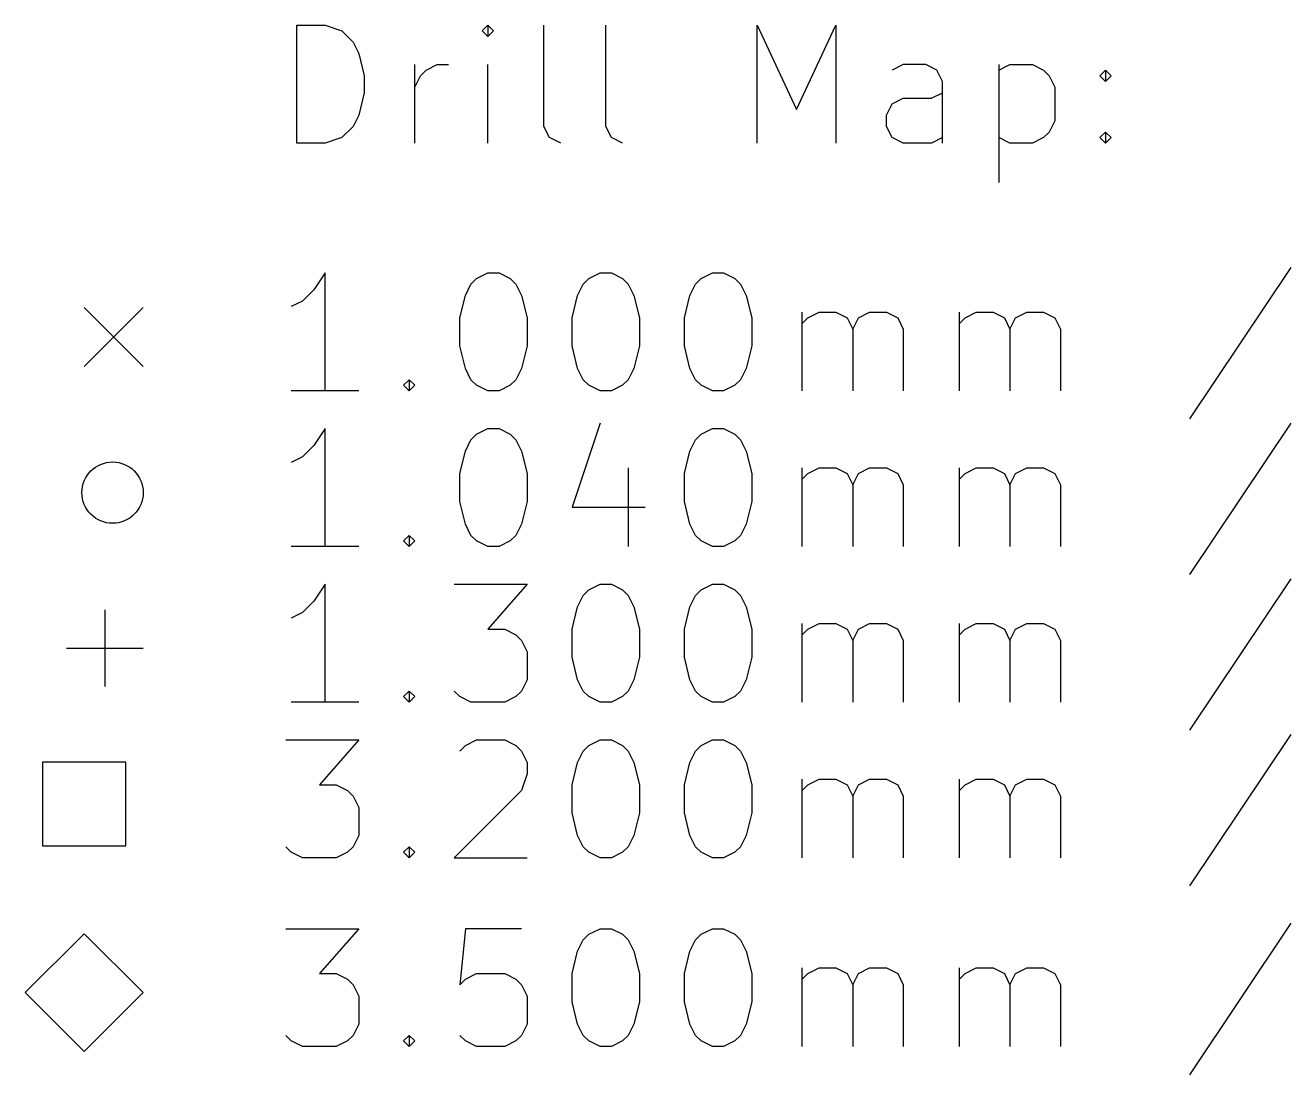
# Model space of a CAD drawing. Extents: x -2 to 92, y -19 to 92.
# Drawn here: x -2.1 to 19.36, y -19.01 to -1.21 of the extents above; entities that cross this region are included whole.
import ezdxf

# ---------------------------------------------------------------- set-up
doc = ezdxf.new("R2010")
doc.units = 0
doc.layers.add('BLACK', color=7, linetype='CONTINUOUS')

msp = doc.modelspace()

# ---------------------------------------------------------------- linework, layer by layer
at = {"layer": 'BLACK', "linetype": 'CONTINUOUS'}
for p, q in [((2.507768, -3.214838), (2.507768, -1.214838)), ((2.507768, -1.214838), (2.983958, -1.214838)), ((2.983958, -1.214838), (3.269673, -1.310076)), ((5.745863, -1.214838), (5.650625, -1.310076)), ((5.841101, -1.310076), (5.745863, -1.214838)), ((5.745863, -1.214838), (5.745863, -1.405314)), ((6.698244, -2.929123), (6.698244, -1.214838)), ((7.745863, -2.929123), (7.745863, -1.214838)), ((10.317292, -3.214838), (10.317292, -1.214838)), ((10.317292, -1.214838), (10.983959, -2.643409)), ((10.983959, -2.643409), (11.650625, -1.214838)), ((11.650625, -1.214838), (11.650625, -3.214838)), ((3.269673, -1.310076), (3.460149, -1.500552)), ((3.460149, -1.500552), (3.555387, -1.691028)), ((5.650625, -1.310076), (5.745863, -1.405314)), ((5.745863, -1.405314), (5.841101, -1.310076)), ((3.555387, -1.691028), (3.650625, -2.07198)), ((4.507768, -3.214838), (4.507768, -1.881504)), ((4.698244, -1.976742), (4.88872, -1.881504)), ((4.88872, -1.881504), (5.079197, -1.881504)), ((5.745863, -3.214838), (5.745863, -1.881504)), ((12.793482, -1.881504), (12.603006, -1.976742)), ((13.174435, -1.881504), (12.793482, -1.881504)), ((13.364911, -1.976742), (13.174435, -1.881504)), ((14.41253, -1.881504), (14.41253, -3.881504)), ((14.41253, -1.976742), (14.603006, -1.881504)), ((14.603006, -1.881504), (14.983959, -1.881504)), ((14.983959, -1.881504), (15.174435, -1.976742)), ((3.650625, -2.07198), (3.650625, -2.357695)), ((4.507768, -2.262457), (4.603006, -2.07198)), ((4.603006, -2.07198), (4.698244, -1.976742)), ((13.460149, -2.167219), (13.364911, -1.976742)), ((15.174435, -1.976742), (15.269673, -2.07198)), ((15.269673, -2.07198), (15.364911, -2.262457)), ((16.126816, -2.07198), (16.222054, -1.976742)), ((16.222054, -2.167219), (16.126816, -2.07198)), ((16.222054, -1.976742), (16.317292, -2.07198)), ((16.222054, -1.976742), (16.222054, -2.167219)), ((16.317292, -2.07198), (16.222054, -2.167219)), ((3.650625, -2.357695), (3.555387, -2.738647)), ((13.269673, -2.452933), (13.460149, -2.357695)), ((13.460149, -3.214838), (13.460149, -2.167219)), ((15.364911, -2.262457), (15.364911, -2.833885)), ((12.507768, -2.738647), (12.603006, -2.548171)), ((12.603006, -2.548171), (12.793482, -2.452933)), ((12.793482, -2.452933), (13.269673, -2.452933)), ((3.555387, -2.738647), (3.460149, -2.929123)), ((12.507768, -2.929123), (12.507768, -2.738647)), ((3.460149, -2.929123), (3.269673, -3.1196)), ((6.793482, -3.1196), (6.698244, -2.929123)), ((7.841101, -3.1196), (7.745863, -2.929123)), ((12.603006, -3.1196), (12.507768, -2.929123)), ((15.364911, -2.833885), (15.269673, -3.024361)), ((2.983958, -3.214838), (2.507768, -3.214838)), ((3.269673, -3.1196), (2.983958, -3.214838)), ((6.983958, -3.214838), (6.793482, -3.1196)), ((8.031577, -3.214838), (7.841101, -3.1196)), ((12.793482, -3.214838), (12.603006, -3.1196)), ((13.269673, -3.214838), (12.793482, -3.214838)), ((13.460149, -3.1196), (13.269673, -3.214838)), ((14.603006, -3.214838), (14.41253, -3.1196)), ((14.983959, -3.214838), (14.603006, -3.214838)), ((15.174435, -3.1196), (14.983959, -3.214838)), ((15.269673, -3.024361), (15.174435, -3.1196)), ((16.126816, -3.1196), (16.222054, -3.024361)), ((16.222054, -3.214838), (16.126816, -3.1196)), ((16.222054, -3.024361), (16.317292, -3.1196)), ((16.222054, -3.024361), (16.222054, -3.214838)), ((16.317292, -3.1196), (16.222054, -3.214838)), ((19.364912, -5.3196), (17.650627, -7.891028)), ((2.983958, -5.414838), (2.793482, -5.700552)), ((2.983958, -7.414838), (2.983958, -5.414838)), ((5.460149, -5.605314), (5.555387, -5.510076)), ((5.555387, -5.510076), (5.745863, -5.414838)), ((5.745863, -5.414838), (5.93634, -5.414838)), ((5.93634, -5.414838), (6.126816, -5.510076)), ((6.126816, -5.510076), (6.222054, -5.605314)), ((7.364911, -5.605314), (7.460149, -5.510076)), ((7.460149, -5.510076), (7.650625, -5.414838)), ((7.650625, -5.414838), (7.841102, -5.414838)), ((7.841102, -5.414838), (8.031578, -5.510076)), ((8.031578, -5.510076), (8.126816, -5.605314)), ((9.269673, -5.605314), (9.364911, -5.510076)), ((9.364911, -5.510076), (9.555387, -5.414838)), ((9.555387, -5.414838), (9.745864, -5.414838)), ((9.745864, -5.414838), (9.93634, -5.510076)), ((9.93634, -5.510076), (10.031578, -5.605314)), ((2.793482, -5.700552), (2.603006, -5.891028)), ((5.364911, -5.79579), (5.460149, -5.605314)), ((6.222054, -5.605314), (6.317292, -5.79579)), ((7.269673, -5.79579), (7.364911, -5.605314)), ((8.126816, -5.605314), (8.222054, -5.79579)), ((9.174435, -5.79579), (9.269673, -5.605314)), ((10.031578, -5.605314), (10.126816, -5.79579)), ((-1.1, -6), (-0.1, -7)), ((-0.1, -6), (-1.1, -7)), ((2.603006, -5.891028), (2.41253, -5.986266)), ((5.269673, -6.176742), (5.364911, -5.79579)), ((6.317292, -5.79579), (6.41253, -6.176742)), ((7.174435, -6.176742), (7.269673, -5.79579)), ((8.222054, -5.79579), (8.317292, -6.176742)), ((9.079197, -6.176742), (9.174435, -5.79579)), ((10.126816, -5.79579), (10.222054, -6.176742)), ((5.269673, -6.652933), (5.269673, -6.176742)), ((6.41253, -6.176742), (6.41253, -6.652933)), ((7.174435, -6.652933), (7.174435, -6.176742)), ((8.317292, -6.176742), (8.317292, -6.652933)), ((9.079197, -6.652933), (9.079197, -6.176742)), ((10.222054, -6.176742), (10.222054, -6.652933)), ((11.079197, -7.414838), (11.079197, -6.081504)), ((11.079197, -6.27198), (11.174435, -6.176742)), ((11.174435, -6.176742), (11.364911, -6.081504)), ((11.364911, -6.081504), (11.650626, -6.081504)), ((11.650626, -6.081504), (11.841102, -6.176742)), ((11.841102, -6.176742), (11.93634, -6.367219)), ((11.93634, -6.367219), (12.031578, -6.176742)), ((12.031578, -6.176742), (12.222054, -6.081504)), ((12.222054, -6.081504), (12.507768, -6.081504)), ((12.507768, -6.081504), (12.698245, -6.176742)), ((12.698245, -6.176742), (12.793483, -6.367219)), ((13.745864, -7.414838), (13.745864, -6.081504)), ((13.745864, -6.27198), (13.841102, -6.176742)), ((13.841102, -6.176742), (14.031578, -6.081504)), ((14.031578, -6.081504), (14.317293, -6.081504)), ((14.317293, -6.081504), (14.507769, -6.176742)), ((14.507769, -6.176742), (14.603007, -6.367219)), ((14.603007, -6.367219), (14.698245, -6.176742)), ((14.698245, -6.176742), (14.888721, -6.081504)), ((14.888721, -6.081504), (15.174435, -6.081504)), ((15.174435, -6.081504), (15.364912, -6.176742)), ((15.364912, -6.176742), (15.46015, -6.367219)), ((11.93634, -6.367219), (11.93634, -7.414838)), ((12.793483, -6.367219), (12.793483, -7.414838)), ((14.603007, -6.367219), (14.603007, -7.414838)), ((15.46015, -6.367219), (15.46015, -7.414838)), ((5.364911, -7.033885), (5.269673, -6.652933)), ((6.41253, -6.652933), (6.317292, -7.033885)), ((7.269673, -7.033885), (7.174435, -6.652933)), ((8.317292, -6.652933), (8.222054, -7.033885)), ((9.174435, -7.033885), (9.079197, -6.652933)), ((10.222054, -6.652933), (10.126816, -7.033885)), ((5.460149, -7.224361), (5.364911, -7.033885)), ((6.317292, -7.033885), (6.222054, -7.224361)), ((7.364911, -7.224361), (7.269673, -7.033885)), ((8.222054, -7.033885), (8.126816, -7.224361)), ((9.269673, -7.224361), (9.174435, -7.033885)), ((10.126816, -7.033885), (10.031578, -7.224361)), ((4.317292, -7.3196), (4.41253, -7.224361)), ((4.41253, -7.224361), (4.507768, -7.3196)), ((4.41253, -7.224361), (4.41253, -7.414838)), ((5.555387, -7.3196), (5.460149, -7.224361)), ((6.222054, -7.224361), (6.126816, -7.3196)), ((7.460149, -7.3196), (7.364911, -7.224361)), ((8.126816, -7.224361), (8.031578, -7.3196)), ((9.364911, -7.3196), (9.269673, -7.224361)), ((10.031578, -7.224361), (9.93634, -7.3196)), ((3.555387, -7.414838), (2.41253, -7.414838)), ((4.41253, -7.414838), (4.317292, -7.3196)), ((4.507768, -7.3196), (4.41253, -7.414838)), ((5.745863, -7.414838), (5.555387, -7.3196)), ((5.93634, -7.414838), (5.745863, -7.414838)), ((6.126816, -7.3196), (5.93634, -7.414838)), ((7.650625, -7.414838), (7.460149, -7.3196)), ((7.841102, -7.414838), (7.650625, -7.414838)), ((8.031578, -7.3196), (7.841102, -7.414838)), ((9.555387, -7.414838), (9.364911, -7.3196)), ((9.745864, -7.414838), (9.555387, -7.414838)), ((9.93634, -7.3196), (9.745864, -7.414838)), ((2.983958, -8.054838), (2.793482, -8.340552)), ((2.983958, -10.054838), (2.983958, -8.054838)), ((5.460149, -8.245314), (5.555387, -8.150076)), ((5.555387, -8.150076), (5.745863, -8.054838)), ((5.745863, -8.054838), (5.93634, -8.054838)), ((5.93634, -8.054838), (6.126816, -8.150076)), ((6.126816, -8.150076), (6.222054, -8.245314)), ((7.650625, -7.9596), (7.174435, -9.388171)), ((9.269673, -8.245314), (9.364911, -8.150076)), ((9.364911, -8.150076), (9.555387, -8.054838)), ((9.555387, -8.054838), (9.745864, -8.054838)), ((9.745864, -8.054838), (9.93634, -8.150076)), ((9.93634, -8.150076), (10.031578, -8.245314)), ((19.364912, -7.9596), (17.650627, -10.531028)), ((2.793482, -8.340552), (2.603006, -8.531028)), ((5.364911, -8.43579), (5.460149, -8.245314)), ((6.222054, -8.245314), (6.317292, -8.43579)), ((9.174435, -8.43579), (9.269673, -8.245314)), ((10.031578, -8.245314), (10.126816, -8.43579)), ((2.603006, -8.531028), (2.41253, -8.626266)), ((5.269673, -8.816742), (5.364911, -8.43579)), ((6.317292, -8.43579), (6.41253, -8.816742)), ((9.079197, -8.816742), (9.174435, -8.43579)), ((10.126816, -8.43579), (10.222054, -8.816742)), ((8.126816, -8.721504), (8.126816, -10.054838)), ((11.079197, -10.054838), (11.079197, -8.721504)), ((11.174435, -8.816742), (11.364911, -8.721504)), ((11.364911, -8.721504), (11.650626, -8.721504)), ((11.650626, -8.721504), (11.841102, -8.816742)), ((12.031578, -8.816742), (12.222054, -8.721504)), ((12.222054, -8.721504), (12.507768, -8.721504)), ((12.507768, -8.721504), (12.698245, -8.816742)), ((13.745864, -10.054838), (13.745864, -8.721504)), ((13.841102, -8.816742), (14.031578, -8.721504)), ((14.031578, -8.721504), (14.317293, -8.721504)), ((14.317293, -8.721504), (14.507769, -8.816742)), ((14.698245, -8.816742), (14.888721, -8.721504)), ((14.888721, -8.721504), (15.174435, -8.721504)), ((15.174435, -8.721504), (15.364912, -8.816742)), ((5.269673, -9.292933), (5.269673, -8.816742)), ((6.41253, -8.816742), (6.41253, -9.292933)), ((9.079197, -9.292933), (9.079197, -8.816742)), ((10.222054, -8.816742), (10.222054, -9.292933)), ((11.079197, -8.91198), (11.174435, -8.816742)), ((11.841102, -8.816742), (11.93634, -9.007219)), ((11.93634, -9.007219), (12.031578, -8.816742)), ((11.93634, -9.007219), (11.93634, -10.054838)), ((12.698245, -8.816742), (12.793483, -9.007219)), ((12.793483, -9.007219), (12.793483, -10.054838)), ((13.745864, -8.91198), (13.841102, -8.816742)), ((14.507769, -8.816742), (14.603007, -9.007219)), ((14.603007, -9.007219), (14.698245, -8.816742)), ((14.603007, -9.007219), (14.603007, -10.054838)), ((15.364912, -8.816742), (15.46015, -9.007219)), ((15.46015, -9.007219), (15.46015, -10.054838)), ((5.364911, -9.673885), (5.269673, -9.292933)), ((6.41253, -9.292933), (6.317292, -9.673885)), ((7.174435, -9.388171), (8.41253, -9.388171)), ((9.174435, -9.673885), (9.079197, -9.292933)), ((10.222054, -9.292933), (10.126816, -9.673885)), ((4.317292, -9.9596), (4.41253, -9.864361)), ((4.41253, -9.864361), (4.507768, -9.9596)), ((4.41253, -9.864361), (4.41253, -10.054838)), ((5.460149, -9.864361), (5.364911, -9.673885)), ((5.555387, -9.9596), (5.460149, -9.864361)), ((6.222054, -9.864361), (6.126816, -9.9596)), ((6.317292, -9.673885), (6.222054, -9.864361)), ((9.269673, -9.864361), (9.174435, -9.673885)), ((9.364911, -9.9596), (9.269673, -9.864361)), ((10.031578, -9.864361), (9.93634, -9.9596)), ((10.126816, -9.673885), (10.031578, -9.864361)), ((3.555387, -10.054838), (2.41253, -10.054838)), ((4.41253, -10.054838), (4.317292, -9.9596)), ((4.507768, -9.9596), (4.41253, -10.054838)), ((5.745863, -10.054838), (5.555387, -9.9596)), ((5.93634, -10.054838), (5.745863, -10.054838)), ((6.126816, -9.9596), (5.93634, -10.054838)), ((9.555387, -10.054838), (9.364911, -9.9596)), ((9.745864, -10.054838), (9.555387, -10.054838)), ((9.93634, -9.9596), (9.745864, -10.054838)), ((2.983958, -10.694838), (2.793482, -10.980552)), ((2.983958, -12.694838), (2.983958, -10.694838)), ((5.174435, -10.694838), (6.41253, -10.694838)), ((6.41253, -10.694838), (5.745863, -11.456742)), ((7.460149, -10.790076), (7.650625, -10.694838)), ((7.650625, -10.694838), (7.841102, -10.694838)), ((7.841102, -10.694838), (8.031578, -10.790076)), ((9.364911, -10.790076), (9.555387, -10.694838)), ((9.555387, -10.694838), (9.745864, -10.694838)), ((9.745864, -10.694838), (9.93634, -10.790076)), ((19.364912, -10.5996), (17.650627, -13.171028)), ((7.269673, -11.07579), (7.364911, -10.885314)), ((7.364911, -10.885314), (7.460149, -10.790076)), ((8.031578, -10.790076), (8.126816, -10.885314)), ((8.126816, -10.885314), (8.222054, -11.07579)), ((9.174435, -11.07579), (9.269673, -10.885314)), ((9.269673, -10.885314), (9.364911, -10.790076)), ((9.93634, -10.790076), (10.031578, -10.885314)), ((10.031578, -10.885314), (10.126816, -11.07579)), ((-0.75, -11.13), (-0.75, -12.43)), ((2.793482, -10.980552), (2.603006, -11.171028)), ((7.174435, -11.456742), (7.269673, -11.07579)), ((8.222054, -11.07579), (8.317292, -11.456742)), ((9.079197, -11.456742), (9.174435, -11.07579)), ((10.126816, -11.07579), (10.222054, -11.456742)), ((2.603006, -11.171028), (2.41253, -11.266266)), ((11.079197, -12.694838), (11.079197, -11.361504)), ((11.174435, -11.456742), (11.364911, -11.361504)), ((11.364911, -11.361504), (11.650626, -11.361504)), ((11.650626, -11.361504), (11.841102, -11.456742)), ((12.031578, -11.456742), (12.222054, -11.361504)), ((12.222054, -11.361504), (12.507768, -11.361504)), ((12.507768, -11.361504), (12.698245, -11.456742)), ((13.745864, -12.694838), (13.745864, -11.361504)), ((13.841102, -11.456742), (14.031578, -11.361504)), ((14.031578, -11.361504), (14.317293, -11.361504)), ((14.317293, -11.361504), (14.507769, -11.456742)), ((14.698245, -11.456742), (14.888721, -11.361504)), ((14.888721, -11.361504), (15.174435, -11.361504)), ((15.174435, -11.361504), (15.364912, -11.456742)), ((5.745863, -11.456742), (6.031578, -11.456742)), ((6.031578, -11.456742), (6.222054, -11.55198)), ((6.222054, -11.55198), (6.317292, -11.647219)), ((7.174435, -11.932933), (7.174435, -11.456742)), ((8.317292, -11.456742), (8.317292, -11.932933)), ((9.079197, -11.932933), (9.079197, -11.456742)), ((10.222054, -11.456742), (10.222054, -11.932933)), ((11.079197, -11.55198), (11.174435, -11.456742)), ((11.841102, -11.456742), (11.93634, -11.647219)), ((11.93634, -11.647219), (12.031578, -11.456742)), ((12.698245, -11.456742), (12.793483, -11.647219)), ((13.745864, -11.55198), (13.841102, -11.456742)), ((14.507769, -11.456742), (14.603007, -11.647219)), ((14.603007, -11.647219), (14.698245, -11.456742)), ((15.364912, -11.456742), (15.46015, -11.647219)), ((-1.4, -11.78), (-0.1, -11.78)), ((6.317292, -11.647219), (6.41253, -11.837695)), ((11.93634, -11.647219), (11.93634, -12.694838)), ((12.793483, -11.647219), (12.793483, -12.694838)), ((14.603007, -11.647219), (14.603007, -12.694838)), ((15.46015, -11.647219), (15.46015, -12.694838)), ((6.41253, -11.837695), (6.41253, -12.313885)), ((7.269673, -12.313885), (7.174435, -11.932933)), ((8.317292, -11.932933), (8.222054, -12.313885)), ((9.174435, -12.313885), (9.079197, -11.932933)), ((10.222054, -11.932933), (10.126816, -12.313885)), ((6.41253, -12.313885), (6.317292, -12.504361)), ((7.364911, -12.504361), (7.269673, -12.313885)), ((8.222054, -12.313885), (8.126816, -12.504361)), ((9.269673, -12.504361), (9.174435, -12.313885)), ((10.126816, -12.313885), (10.031578, -12.504361)), ((4.317292, -12.5996), (4.41253, -12.504361)), ((4.41253, -12.694838), (4.317292, -12.5996)), ((4.41253, -12.504361), (4.507768, -12.5996)), ((4.41253, -12.504361), (4.41253, -12.694838)), ((4.507768, -12.5996), (4.41253, -12.694838)), ((5.269673, -12.5996), (5.174435, -12.504361)), ((5.460149, -12.694838), (5.269673, -12.5996)), ((6.222054, -12.5996), (6.031578, -12.694838)), ((6.317292, -12.504361), (6.222054, -12.5996)), ((7.460149, -12.5996), (7.364911, -12.504361)), ((7.650625, -12.694838), (7.460149, -12.5996)), ((8.031578, -12.5996), (7.841102, -12.694838)), ((8.126816, -12.504361), (8.031578, -12.5996)), ((9.364911, -12.5996), (9.269673, -12.504361)), ((9.555387, -12.694838), (9.364911, -12.5996)), ((9.93634, -12.5996), (9.745864, -12.694838)), ((10.031578, -12.504361), (9.93634, -12.5996)), ((3.555387, -12.694838), (2.41253, -12.694838)), ((6.031578, -12.694838), (5.460149, -12.694838)), ((7.841102, -12.694838), (7.650625, -12.694838)), ((9.745864, -12.694838), (9.555387, -12.694838)), ((19.364912, -13.2396), (17.650627, -15.811028)), ((2.317292, -13.334838), (3.555387, -13.334838)), ((3.555387, -13.334838), (2.88872, -14.096742)), ((5.269673, -13.525314), (5.364911, -13.430076)), ((5.364911, -13.430076), (5.555387, -13.334838)), ((5.555387, -13.334838), (6.031578, -13.334838)), ((6.031578, -13.334838), (6.222054, -13.430076)), ((6.222054, -13.430076), (6.317292, -13.525314)), ((7.364911, -13.525314), (7.460149, -13.430076)), ((7.460149, -13.430076), (7.650625, -13.334838)), ((7.650625, -13.334838), (7.841102, -13.334838)), ((7.841102, -13.334838), (8.031578, -13.430076)), ((8.031578, -13.430076), (8.126816, -13.525314)), ((9.269673, -13.525314), (9.364911, -13.430076)), ((9.364911, -13.430076), (9.555387, -13.334838)), ((9.555387, -13.334838), (9.745864, -13.334838)), ((9.745864, -13.334838), (9.93634, -13.430076)), ((9.93634, -13.430076), (10.031578, -13.525314)), ((-0.392886, -13.712886), (-1.807114, -13.712886)), ((-1.807114, -13.712886), (-1.807114, -15.127114)), ((-0.392886, -15.127114), (-0.392886, -13.712886)), ((6.317292, -13.525314), (6.41253, -13.71579)), ((6.41253, -13.71579), (6.41253, -13.906266)), ((7.174435, -14.096742), (7.269673, -13.71579)), ((7.269673, -13.71579), (7.364911, -13.525314)), ((8.126816, -13.525314), (8.222054, -13.71579)), ((8.222054, -13.71579), (8.317292, -14.096742)), ((9.079197, -14.096742), (9.174435, -13.71579)), ((9.174435, -13.71579), (9.269673, -13.525314)), ((10.031578, -13.525314), (10.126816, -13.71579)), ((10.126816, -13.71579), (10.222054, -14.096742)), ((6.41253, -13.906266), (6.317292, -14.19198)), ((2.88872, -14.096742), (3.174435, -14.096742)), ((3.174435, -14.096742), (3.364911, -14.19198)), ((7.174435, -14.572933), (7.174435, -14.096742)), ((8.317292, -14.096742), (8.317292, -14.572933)), ((9.079197, -14.572933), (9.079197, -14.096742)), ((10.222054, -14.096742), (10.222054, -14.572933)), ((11.079197, -15.334838), (11.079197, -14.001504)), ((11.079197, -14.19198), (11.174435, -14.096742)), ((11.174435, -14.096742), (11.364911, -14.001504)), ((11.364911, -14.001504), (11.650626, -14.001504)), ((11.650626, -14.001504), (11.841102, -14.096742)), ((11.841102, -14.096742), (11.93634, -14.287219)), ((11.93634, -14.287219), (12.031578, -14.096742)), ((12.031578, -14.096742), (12.222054, -14.001504)), ((12.222054, -14.001504), (12.507768, -14.001504)), ((12.507768, -14.001504), (12.698245, -14.096742)), ((12.698245, -14.096742), (12.793483, -14.287219)), ((13.745864, -15.334838), (13.745864, -14.001504)), ((13.745864, -14.19198), (13.841102, -14.096742)), ((13.841102, -14.096742), (14.031578, -14.001504)), ((14.031578, -14.001504), (14.317293, -14.001504)), ((14.317293, -14.001504), (14.507769, -14.096742)), ((14.507769, -14.096742), (14.603007, -14.287219)), ((14.603007, -14.287219), (14.698245, -14.096742)), ((14.698245, -14.096742), (14.888721, -14.001504)), ((14.888721, -14.001504), (15.174435, -14.001504)), ((15.174435, -14.001504), (15.364912, -14.096742)), ((15.364912, -14.096742), (15.46015, -14.287219)), ((3.364911, -14.19198), (3.460149, -14.287219)), ((3.460149, -14.287219), (3.555387, -14.477695)), ((6.317292, -14.19198), (5.174435, -15.334838)), ((11.93634, -14.287219), (11.93634, -15.334838)), ((12.793483, -14.287219), (12.793483, -15.334838)), ((14.603007, -14.287219), (14.603007, -15.334838)), ((15.46015, -14.287219), (15.46015, -15.334838)), ((3.555387, -14.477695), (3.555387, -14.953885)), ((7.269673, -14.953885), (7.174435, -14.572933)), ((8.317292, -14.572933), (8.222054, -14.953885)), ((9.174435, -14.953885), (9.079197, -14.572933)), ((10.222054, -14.572933), (10.126816, -14.953885)), ((3.555387, -14.953885), (3.460149, -15.144361)), ((7.364911, -15.144361), (7.269673, -14.953885)), ((8.222054, -14.953885), (8.126816, -15.144361)), ((9.269673, -15.144361), (9.174435, -14.953885)), ((10.126816, -14.953885), (10.031578, -15.144361)), ((-1.807114, -15.127114), (-0.392886, -15.127114)), ((2.41253, -15.2396), (2.317292, -15.144361)), ((2.603006, -15.334838), (2.41253, -15.2396)), ((3.364911, -15.2396), (3.174435, -15.334838)), ((3.460149, -15.144361), (3.364911, -15.2396)), ((4.317292, -15.2396), (4.41253, -15.144361)), ((4.41253, -15.334838), (4.317292, -15.2396)), ((4.41253, -15.144361), (4.507768, -15.2396)), ((4.41253, -15.144361), (4.41253, -15.334838)), ((4.507768, -15.2396), (4.41253, -15.334838)), ((7.460149, -15.2396), (7.364911, -15.144361)), ((7.650625, -15.334838), (7.460149, -15.2396)), ((8.031578, -15.2396), (7.841102, -15.334838)), ((8.126816, -15.144361), (8.031578, -15.2396)), ((9.364911, -15.2396), (9.269673, -15.144361)), ((9.555387, -15.334838), (9.364911, -15.2396)), ((9.93634, -15.2396), (9.745864, -15.334838)), ((10.031578, -15.144361), (9.93634, -15.2396)), ((3.174435, -15.334838), (2.603006, -15.334838)), ((5.174435, -15.334838), (6.41253, -15.334838)), ((7.841102, -15.334838), (7.650625, -15.334838)), ((9.745864, -15.334838), (9.555387, -15.334838)), ((19.364912, -16.4396), (17.650627, -19.011028)), ((-1.1, -16.62), (-2.1, -17.62)), ((-0.1, -17.62), (-1.1, -16.62)), ((2.317292, -16.534838), (3.555387, -16.534838)), ((3.555387, -16.534838), (2.88872, -17.296742)), ((5.364911, -16.534838), (5.269673, -17.487219)), ((6.317292, -16.534838), (5.364911, -16.534838)), ((7.269673, -16.91579), (7.364911, -16.725314)), ((7.364911, -16.725314), (7.460149, -16.630076)), ((7.460149, -16.630076), (7.650625, -16.534838)), ((7.650625, -16.534838), (7.841102, -16.534838)), ((7.841102, -16.534838), (8.031578, -16.630076)), ((8.031578, -16.630076), (8.126816, -16.725314)), ((8.126816, -16.725314), (8.222054, -16.91579)), ((9.174435, -16.91579), (9.269673, -16.725314)), ((9.269673, -16.725314), (9.364911, -16.630076)), ((9.364911, -16.630076), (9.555387, -16.534838)), ((9.555387, -16.534838), (9.745864, -16.534838)), ((9.745864, -16.534838), (9.93634, -16.630076)), ((9.93634, -16.630076), (10.031578, -16.725314)), ((10.031578, -16.725314), (10.126816, -16.91579)), ((7.174435, -17.296742), (7.269673, -16.91579)), ((8.222054, -16.91579), (8.317292, -17.296742)), ((9.079197, -17.296742), (9.174435, -16.91579)), ((10.126816, -16.91579), (10.222054, -17.296742)), ((2.88872, -17.296742), (3.174435, -17.296742)), ((3.174435, -17.296742), (3.364911, -17.39198)), ((5.364911, -17.39198), (5.555387, -17.296742)), ((5.555387, -17.296742), (6.031578, -17.296742)), ((6.031578, -17.296742), (6.222054, -17.39198)), ((7.174435, -17.772933), (7.174435, -17.296742)), ((8.317292, -17.296742), (8.317292, -17.772933)), ((9.079197, -17.772933), (9.079197, -17.296742)), ((10.222054, -17.296742), (10.222054, -17.772933)), ((11.079197, -18.534838), (11.079197, -17.201504)), ((11.079197, -17.39198), (11.174435, -17.296742)), ((11.174435, -17.296742), (11.364911, -17.201504)), ((11.364911, -17.201504), (11.650626, -17.201504)), ((11.650626, -17.201504), (11.841102, -17.296742)), ((11.841102, -17.296742), (11.93634, -17.487219)), ((11.93634, -17.487219), (12.031578, -17.296742)), ((12.031578, -17.296742), (12.222054, -17.201504)), ((12.222054, -17.201504), (12.507768, -17.201504)), ((12.507768, -17.201504), (12.698245, -17.296742)), ((12.698245, -17.296742), (12.793483, -17.487219)), ((13.745864, -18.534838), (13.745864, -17.201504)), ((13.745864, -17.39198), (13.841102, -17.296742)), ((13.841102, -17.296742), (14.031578, -17.201504)), ((14.031578, -17.201504), (14.317293, -17.201504)), ((14.317293, -17.201504), (14.507769, -17.296742)), ((14.507769, -17.296742), (14.603007, -17.487219)), ((14.603007, -17.487219), (14.698245, -17.296742)), ((14.698245, -17.296742), (14.888721, -17.201504)), ((14.888721, -17.201504), (15.174435, -17.201504)), ((15.174435, -17.201504), (15.364912, -17.296742)), ((15.364912, -17.296742), (15.46015, -17.487219)), ((3.364911, -17.39198), (3.460149, -17.487219)), ((3.460149, -17.487219), (3.555387, -17.677695)), ((5.269673, -17.487219), (5.364911, -17.39198)), ((6.222054, -17.39198), (6.317292, -17.487219)), ((6.317292, -17.487219), (6.41253, -17.677695)), ((11.93634, -17.487219), (11.93634, -18.534838)), ((12.793483, -17.487219), (12.793483, -18.534838)), ((14.603007, -17.487219), (14.603007, -18.534838)), ((15.46015, -17.487219), (15.46015, -18.534838)), ((-2.1, -17.62), (-1.1, -18.62)), ((-1.1, -18.62), (-0.1, -17.62)), ((3.555387, -17.677695), (3.555387, -18.153885)), ((6.41253, -17.677695), (6.41253, -18.153885)), ((7.269673, -18.153885), (7.174435, -17.772933)), ((8.317292, -17.772933), (8.222054, -18.153885)), ((9.174435, -18.153885), (9.079197, -17.772933)), ((10.222054, -17.772933), (10.126816, -18.153885)), ((3.555387, -18.153885), (3.460149, -18.344361)), ((6.41253, -18.153885), (6.317292, -18.344361)), ((7.364911, -18.344361), (7.269673, -18.153885)), ((8.222054, -18.153885), (8.126816, -18.344361)), ((9.269673, -18.344361), (9.174435, -18.153885)), ((10.126816, -18.153885), (10.031578, -18.344361)), ((2.41253, -18.4396), (2.317292, -18.344361)), ((2.603006, -18.534838), (2.41253, -18.4396)), ((3.364911, -18.4396), (3.174435, -18.534838)), ((3.460149, -18.344361), (3.364911, -18.4396)), ((4.317292, -18.4396), (4.41253, -18.344361)), ((4.41253, -18.534838), (4.317292, -18.4396)), ((4.41253, -18.344361), (4.507768, -18.4396)), ((4.41253, -18.344361), (4.41253, -18.534838)), ((4.507768, -18.4396), (4.41253, -18.534838)), ((5.364911, -18.4396), (5.269673, -18.344361)), ((5.555387, -18.534838), (5.364911, -18.4396)), ((6.222054, -18.4396), (6.031578, -18.534838)), ((6.317292, -18.344361), (6.222054, -18.4396)), ((7.460149, -18.4396), (7.364911, -18.344361)), ((7.650625, -18.534838), (7.460149, -18.4396)), ((8.031578, -18.4396), (7.841102, -18.534838)), ((8.126816, -18.344361), (8.031578, -18.4396)), ((9.364911, -18.4396), (9.269673, -18.344361)), ((9.555387, -18.534838), (9.364911, -18.4396)), ((9.93634, -18.4396), (9.745864, -18.534838)), ((10.031578, -18.344361), (9.93634, -18.4396)), ((3.174435, -18.534838), (2.603006, -18.534838)), ((6.031578, -18.534838), (5.555387, -18.534838)), ((7.841102, -18.534838), (7.650625, -18.534838)), ((9.745864, -18.534838), (9.555387, -18.534838))]:
    msp.add_line(p, q, dxfattribs=at)
at = {"layer": 'BLACK'}
msp.add_circle((-0.62, -9.14), 0.52, dxfattribs=at)

doc.saveas('drawing.dxf')
